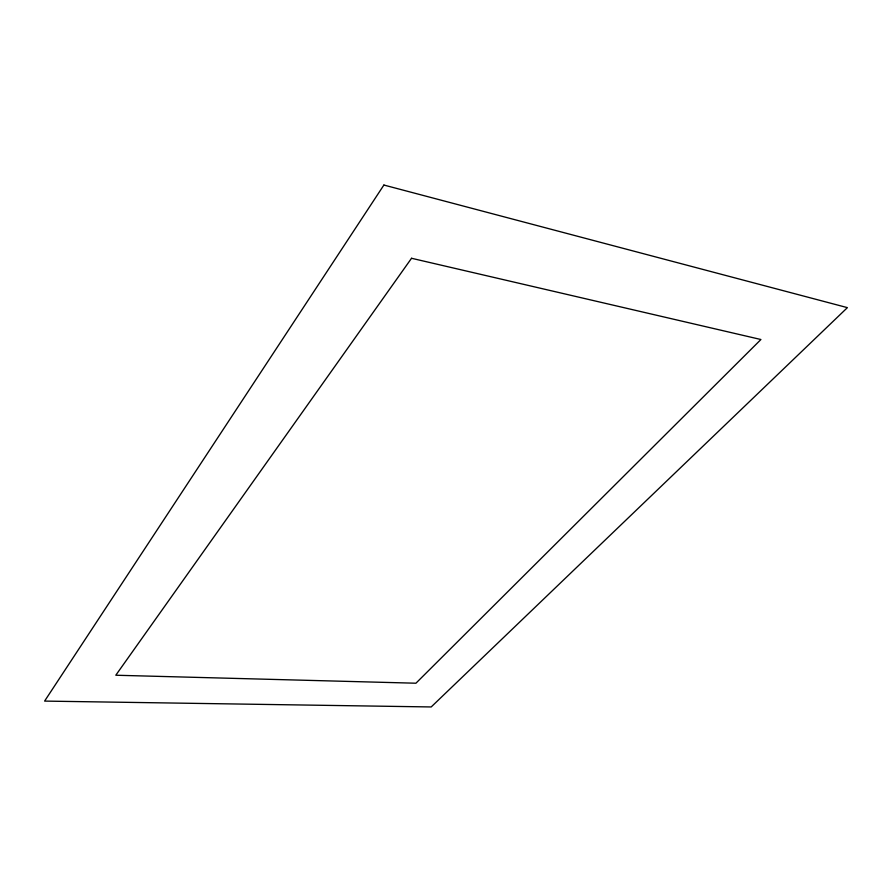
<?xml version="1.0" encoding="UTF-8"?>
<svg xmlns="http://www.w3.org/2000/svg" width="892" height="892" viewBox="0 0 892 892"><rect width="100%" height="100%" fill="white"/><g stroke="black" fill="none" stroke-linecap="round" stroke-linejoin="round"><path stroke-width="1.34" d="M383.894 185.045L44.6 701.09L431.193 706.955L847.4 307.64L383.894 185.045M411.535 258.279L115.793 675.233L415.928 683.216L760.921 339.517L411.535 258.279"/></g></svg>
